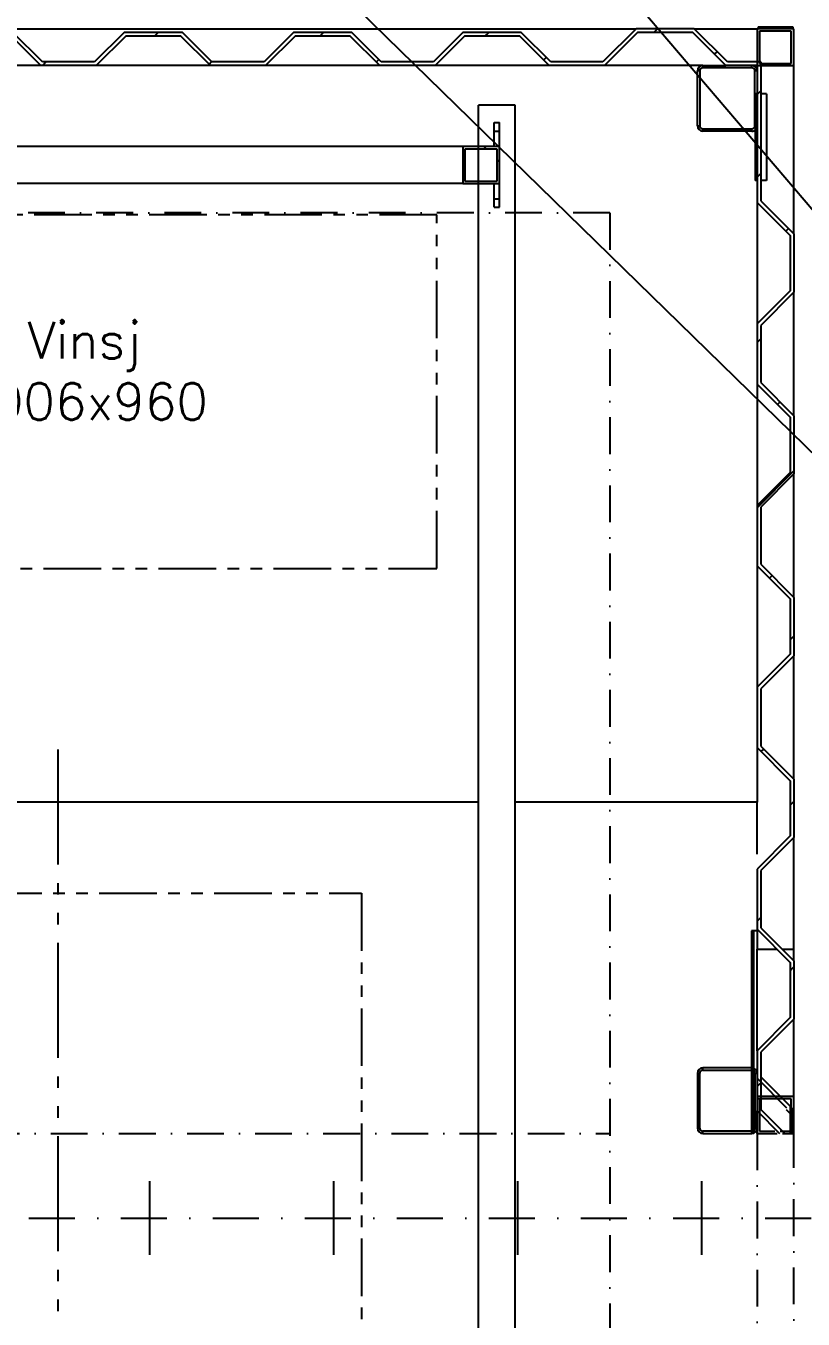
# Model space of a CAD drawing. Header units: millimetres. Extents: x 1084702 to 1166801, y 36632 to 124519.
# Drawn here: x 1102556 to 1104668, y 61854 to 65366 of the extents above; entities that cross this region are included whole.
import ezdxf

# ---------------------------------------------------------------- set-up
doc = ezdxf.new("R2010")
doc.units = ezdxf.units.MM
doc.header["$LTSCALE"] = 250
for name, pattern in [('DASHDOT', [1, 0.5, -0.25, 0, -0.25]), ('PHANTOM', [2.1, 1.25, -0.2, 0.125, -0.2, 0.125, -0.2]), ('PHANTOM2', [1.25, 0.625, -0.125, 0.125, -0.125, 0.125, -0.125]), ('SNT-025', [0.7400000000000001, 0.4, -0.17, 0, -0.17])]:
    doc.linetypes.add(name, pattern=pattern)
doc.layers.get('0').update_dxf_attribs({"color": 255})
doc.layers.add('%posline', color=240, linetype='Continuous')
doc.styles.add('ROMANS', font='ROMANS.shx', dxfattribs={"height": 100})
doc.dimstyles.new('dott', dxfattribs={"dimscale": 100, "dimtxt": 150, "dimasz": 0.01, "dimexe": 0.5, "dimexo": 1, "dimgap": 1, "dimtad": 1, "dimdsep": 46, "dimtxsty": 'ROMANS', "dimcen": 1.5, "dimclrd": 1, "dimclre": 1, "dimclrt": 2, "dimazin": 2, "dimtfac": 1, "dimtmove": 2, "dimatfit": 3, "dimldrblk": 'DOT', "dimfxl": 1, "dimtvp": 100, "dimtolj": 1, "dimarcsym": 0})

# ---------------------------------------------------------------- blocks, each defined once
blk = doc.blocks.new('A$C64097268')
for p, q in [((10500, -99.9999999999709), (10500, 100.0000000000291)), ((11000, -99.9999999999709), (11000, 100.0000000000291)), ((11500, -99.9999999999709), (11500, 100.0000000000291)), ((12000, -99.9999999999709), (12000, 100.0000000000291))]:
    blk.add_line(p, q)
at = {"linetype": 'DASHDOT'}
blk.add_line((-2084.205947532144, 0), (35128.7032418942, 0), dxfattribs=at)
blk = doc.blocks.new('_Dot')
at = {"color": 0, "linetype": 'ByBlock', "lineweight": -2}
blk.add_line((-0.5, 0), (-1, 0), dxfattribs=at)
at = {"color": 0, "linetype": 'ByBlock', "const_width": 0.5}
blk.add_lwpolyline([(-0.25, 0, 1), (0.25, 0, 1)], format="xyb", close=True, dxfattribs=at)
blk = doc.blocks.new('A$C7FD13D0B')
at = {"linetype": 'ByBlock'}
h = blk.add_hatch(dxfattribs=at)
h.set_pattern_fill('ANSI31', color=256, scale=50, angle=-90.00000000000001, style=0)
h.set_pattern_definition([(315, (6985.021493164364, 34381.76248122565), (112.2532015133644, 112.2532015133644), [])])
h.paths.add_polyline_path([(1200.000228881836, 5680), (1100.000228881836, 5680), (1100.000228881836, 5580), (1200.000228881836, 5580)], flags=0)
h.paths.add_polyline_path([(1105.785872491077, 5586.299999998882), (1105.785872491077, 5672.557315869257), (1193.700228881789, 5672.557315869257), (1193.700228881789, 5586.299999998882)], flags=0)
for p, q in [((-1899.999618530273, 6000), (1570.858001708984, 6000)), ((-45.93372344970703, 5900.000095367432), (-126.0900497436523, 5980.15570640564)), ((-41.79191589355469, 5910.000085830688), (-121.9472885131836, 5990.155696868896)), ((180.079460144043, 5990.155696868896), (99.92408752441406, 5910.000085830688)), ((184.2222213745117, 5980.15570640564), (104.0658950805664, 5900.000095367432)), ((338.3636474609375, 5990.155696868896), (180.079460144043, 5990.155696868896)), ((334.2218399047852, 5980.15570640564), (184.2222213745117, 5980.15570640564)), ((262.5101799297554, 5980.155686505139), (272.5101799297554, 5990.155686505139)), ((414.3772125244141, 5900.000095367432), (334.2218399047852, 5980.15570640564)), ((418.5199737548828, 5910.000085830688), (338.3636474609375, 5990.155696868896)), ((640.3913497924805, 5990.155696868896), (560.2350234985352, 5910.000085830688)), ((644.5331573486328, 5980.15570640564), (564.3777847290039, 5900.000095367432)), ((798.675537109375, 5990.155696868896), (640.3913497924805, 5990.155696868896)), ((794.5327758789062, 5980.15570640564), (644.5331573486328, 5980.15570640564)), ((711.5229859832034, 5980.155686505139), (721.5229859832034, 5990.155686505139)), ((874.6891021728516, 5900.000095367432), (794.5327758789062, 5980.15570640564)), ((878.8309097290039, 5910.000085830688), (798.675537109375, 5990.155696868896)), ((1100.702285766602, 5990.155696868896), (1020.546913146973, 5910.000085830688)), ((1104.844093322754, 5980.15570640564), (1024.688720703125, 5900.000095367432)), ((1258.986473083496, 5990.155696868896), (1100.702285766602, 5990.155696868896)), ((1254.844665527344, 5980.15570640564), (1104.844093322754, 5980.15570640564)), ((1160.535792036651, 5980.155686505139), (1170.535792036681, 5990.155686505139)), ((1335.000038146973, 5900.000095367432), (1254.844665527344, 5980.15570640564)), ((1339.142799377441, 5910.000085830688), (1258.986473083496, 5990.155696868896)), ((1570.858001708984, 6000), (1480.857849121094, 5910.000085830688)), ((1574.999809265137, 5990.000009536743), (1485.000610351562, 5900.000095367432)), ((1729.142189025879, 6000), (1570.858001708984, 6000)), ((1725.000381469727, 5990.000009536743), (1574.999809265137, 5990.000009536743)), ((1619.392911583127, 5989.999999998137), (1629.39291158499, 6000)), ((1815.000534057617, 5900.000095367432), (1725.000381469727, 5990.000009536743)), ((1819.14234161377, 5910.000085830688), (1729.142189025879, 6000)), ((1729.142189025879, 6000), (1900.00057220459, 6000)), ((1900.00057220459, 6000), (1900.00057220459, 5900.000095367432)), ((2000, 6000), (1900.00057220459, 6000)), ((1902.89306640625, 6005.000114440918), (1902.89306640625, 6000)), ((1902.89306640625, 6005.000114440918), (1997.10750579834, 6005.000114440918)), ((1906.30054473877, 5993.70002746582), (1906.30054473877, 5905.78556060791)), ((1992.557525634766, 5993.70002746582), (1906.30054473877, 5993.70002746582)), ((1992.557525634766, 5905.78556060791), (1992.557525634766, 5993.70002746582)), ((1997.10750579834, 6005.000114440918), (1997.10750579834, 6000)), ((2000, 5900.000095367432), (2000, 6000)), ((1784.449771745829, 5930.550457134144), (1791.520839557779, 5937.621524946066)), ((-42.15190960210748, 5900), (-32.15190960397013, 5909.999999998137)), ((99.92408752441406, 5910.000085830688), (-41.79191589355469, 5910.000085830688)), ((410.6191896540986, 5903.758293202729), (417.6902574655542, 5910.829361014185)), ((560.2350234985352, 5910.000085830688), (418.5199737548828, 5910.000085830688)), ((865.2812791869219, 5909.407576682104), (872.352346998232, 5916.478644493443)), ((1020.546913146973, 5910.000085830688), (878.8309097290039, 5910.000085830688)), ((1319.943368719571, 5915.056860161305), (1327.01443653091, 5922.127927972644)), ((1480.857849121094, 5910.000085830688), (1339.142799377441, 5910.000085830688)), ((1909.999847412109, 5910.000085830688), (1819.14234161377, 5910.000085830688)), ((1906.30054473877, 5905.78556060791), (1992.557525634766, 5905.78556060791)), ((1909.999847412109, 5910.000085830688), (1909.999847412109, 5532.642126083374)), ((-45.93372344970703, 5900.000095367432), (-356.2450408935547, 5900.000095367432)), ((104.0658950805664, 5900.000095367432), (-45.93372344970703, 5900.000095367432)), ((414.3772125244141, 5900.000095367432), (104.0658950805664, 5900.000095367432)), ((564.3777847290039, 5900.000095367432), (414.3772125244141, 5900.000095367432)), ((874.6891021728516, 5900.000095367432), (564.3777847290039, 5900.000095367432)), ((1024.688720703125, 5900.000095367432), (874.6891021728516, 5900.000095367432)), ((1335.000038146973, 5900.000095367432), (1024.688720703125, 5900.000095367432)), ((1485.000610351562, 5900.000095367432), (1335.000038146973, 5900.000095367432)), ((1752.500534057617, 5900.000095367432), (1485.000610351562, 5900.000095367432)), ((1744.000434875488, 5885.499954223633), (1737.99991607666, 5885.499954223633)), ((1737.99991607666, 5736.500024795532), (1737.99991607666, 5885.499954223633)), ((1744.000434875488, 5885.499954223633), (1744.000434875488, 5736.500024795532)), ((1752.500534057617, 5900.000095367432), (1752.500534057617, 5894.000053405762)), ((1752.500534057617, 5900.000095367432), (1815.000534057617, 5900.000095367432)), ((1885.499954223633, 5894.000053405762), (1752.500534057617, 5894.000053405762)), ((1900.00057220459, 5900.000095367432), (1815.000534057617, 5900.000095367432)), ((1885.499954223633, 5894.000053405762), (1885.499954223633, 5900.000095367432)), ((1894.000053405762, 5736.500024795532), (1894.000053405762, 5885.499954223633)), ((1900.00057220459, 5885.499954223633), (1894.000053405762, 5885.499954223633)), ((1900.00057220459, 5900.000095367432), (1900.00057220459, 5528.500080108643)), ((1900.00057220459, 5900.000095367432), (2000, 5900.000095367432)), ((2000, 5442.642211914062), (2000, 5900.000095367432)), ((1900.000228881836, 5821.594511243398), (1910.000228881836, 5831.594511243398)), ((1895.000457763672, 5823.373556137085), (1895.000457763672, 5588.244915008545)), ((1900.00057220459, 5823.373556137085), (1895.000457763672, 5823.373556137085)), ((1925.000190734863, 5823.373556137085), (1909.999847412109, 5823.373556137085)), ((1925.000190734863, 5823.373556137085), (1925.000190734863, 5588.244915008545)), ((1142.499923706055, 328.812211619108), (1142.499923706055, 5792.565035820007)), ((1242.500305175781, 5792.565035820007), (1142.499923706055, 5792.565035820007)), ((1242.500305175781, 118.317212622962), (1242.500305175781, 5792.565035820007)), ((1185.000419616699, 5745.000052452087), (1199.999809265137, 5745.000052452087)), ((1185.000419616699, 5721.718835830688), (1185.000419616699, 5745.000052452087)), ((1199.999809265137, 5721.718835830688), (1199.999809265137, 5745.000052452087)), ((1737.99991607666, 5736.500024795532), (1744.000434875488, 5736.500024795532)), ((1752.500534057617, 5727.999925613403), (1885.499954223633, 5727.999925613403)), ((1752.500534057617, 5727.999925613403), (1752.500534057617, 5721.999883651733)), ((1885.499954223633, 5721.999883651733), (1885.499954223633, 5727.999925613403)), ((1894.000053405762, 5736.500024795532), (1895.000457763672, 5736.500024795532)), ((1185.000419616699, 5679.999995231628), (1185.000419616699, 5721.718835830688)), ((1185.000419616699, 5721.718835830688), (1199.999809265137, 5721.718835830688)), ((1199.999809265137, 5679.999995231628), (1199.999809265137, 5721.718835830688)), ((1885.499954223633, 5721.999883651733), (1752.500534057617, 5721.999883651733)), ((1100.000381469727, 5679.999995231628), (-1099.99942779541, 5679.999995231628)), ((1199.999809265137, 5679.999995231628), (1100.000381469727, 5679.999995231628)), ((1100.000381469727, 5679.999995231628), (1100.000381469727, 5579.999971389771)), ((1105.786323547363, 5672.557282447815), (1105.786323547363, 5586.29994392395)), ((1193.699836730957, 5672.557282447815), (1105.786323547363, 5672.557282447815)), ((1193.699836730957, 5586.29994392395), (1193.699836730957, 5672.557282447815)), ((1199.999809265137, 5579.999971389771), (1199.999809265137, 5679.999995231628)), ((1105.786323547363, 5586.29994392395), (1193.699836730957, 5586.29994392395)), ((1900.00057220459, 5588.244915008545), (1895.000457763672, 5588.244915008545)), ((1900.000228881836, 5597.088108216645), (1910.000228881836, 5607.088108216645)), ((1925.000190734863, 5588.244915008545), (1909.999847412109, 5588.244915008545)), ((1100.000381469727, 5579.999971389771), (-1099.99942779541, 5579.999971389771)), ((1100.000381469727, 5579.999971389771), (1199.999809265137, 5579.999971389771)), ((1185.000419616699, 5538.28113079071), (1185.000419616699, 5579.999971389771)), ((1199.999809265137, 5538.28113079071), (1199.999809265137, 5579.999971389771)), ((1185.000419616699, 5538.28113079071), (1199.999809265137, 5538.28113079071)), ((1185.000419616699, 5515.000033378601), (1185.000419616699, 5538.28113079071)), ((1185.000419616699, 5515.000033378601), (1199.999809265137, 5515.000033378601)), ((1199.999809265137, 5515.000033378601), (1199.999809265137, 5538.28113079071)), ((1900.00057220459, 5528.500080108643), (1989.999771118164, 5438.499927520752)), ((1900.00057220459, 5528.500080108643), (1900.00057220459, 5198.499917984009)), ((1909.999847412109, 5532.642126083374), (2000, 5442.642211914062)), ((1977.959376286861, 5450.540852594946), (1985.030444098782, 5457.611920406867)), ((1989.999771118164, 5438.499927520752), (1989.999771118164, 5288.500070571899)), ((2000, 5442.642211914062), (2000, 5284.357786178589)), ((1989.999771118164, 5288.500070571899), (1900.00057220459, 5198.499917984009)), ((2000, 5284.357786178589), (1909.999847412109, 5194.357872009277)), ((2000, 4949.142098426819), (2000, 5284.357786178589)), ((1900.00057220459, 5198.499917984009), (1900.00057220459, 5035.000085830688)), ((1909.999847412109, 5194.357872009277), (1909.999847412109, 5039.14213180542)), ((1900.000228881836, 5148.075302163197), (1910.000228881836, 5158.075302163197)), ((1900.00057220459, 5035.000085830688), (1989.999771118164, 4945.000052452087)), ((1900.00057220459, 5035.000085830688), (1900.00057220459, 4705.000042915344)), ((1909.999847412109, 5039.14213180542), (2000, 4949.142098426819)), ((1955.715779312653, 4979.284449567262), (1962.786847124575, 4986.355517379183)), ((1989.999771118164, 4945.000052452087), (1989.999771118164, 4794.999957084656)), ((2000, 4949.142098426819), (2000, 4790.857911109924)), ((1900.000228881836, 4699.062496109749), (2000.000228881807, 4799.062496109691)), ((1989.999771118164, 4794.999957084656), (1900.00057220459, 4705.000042915344)), ((2000, 4790.857911109924), (1909.999847412109, 4700.857877731323)), ((2000, 4455.642104148865), (2000, 4790.857911109924)), ((1900.00057220459, 4705.000042915344), (1900.00057220459, 4541.499972343445)), ((1909.999847412109, 4700.857877731323), (1909.999847412109, 4545.642137527466)), ((1900.00057220459, 4541.499972343445), (1989.999771118164, 4451.500058174133)), ((1900.00057220459, 4541.499972343445), (1900.00057220459, 4211.50004863739)), ((1909.999847412109, 4545.642137527466), (2000, 4455.642104148865)), ((1933.472182339377, 4508.028046540567), (1940.543250151299, 4515.099114352488)), ((1989.999771118164, 4451.500058174133), (1989.999771118164, 4301.499962806702)), ((2000, 4455.642104148865), (2000, 4297.35791683197)), ((1990.000228881836, 4340.049690056243), (2000.000228881836, 4350.049690056243)), ((1989.999771118164, 4301.499962806702), (1900.00057220459, 4211.50004863739)), ((2000, 4297.35791683197), (1909.999847412109, 4207.357883453369)), ((2000, 3962.142109870911), (2000, 4297.35791683197)), ((1900.00057220459, 4211.50004863739), (1900.00057220459, 4047.999978065491)), ((1909.999847412109, 4207.357883453369), (1909.999847412109, 4052.142143249512)), ((1900.00057220459, 4047.999978065491), (1989.999771118164, 3958.000004291534)), ((1900.00057220459, 4047.999978065491), (1900.00057220459, 3899.999976158142)), ((1909.999847412109, 4052.142143249512), (2000, 3962.142109870911)), ((1911.228585366131, 4036.771643513814), (1918.299653178052, 4043.842711325735)), ((1989.999771118164, 3958.000004291534), (1989.999771118164, 3808.000028133392)), ((2000, 3962.142109870911), (2000, 3803.857862949371)), ((1142.499923706055, 3899.999976158142), (-1899.99961853027, 3899.999976158142)), ((1900.00057220459, 3899.999976158142), (1242.500305175781, 3899.999976158142)), ((1900.00057220459, 3758.499979972839), (1900.00057220459, 3899.999976158142)), ((1990.000228881836, 3891.036884002795), (2000.000228881836, 3901.036884002795)), ((1989.999771118164, 3808.000028133392), (1900.00057220459, 3717.999994754791)), ((2000, 3803.857862949371), (1909.999847412109, 3713.857889175415)), ((2000, 3600.000023841858), (2000, 3803.857862949371)), ((1900.00057220459, 3717.999994754791), (1900.00057220459, 3554.499983787537)), ((1909.999847412109, 3713.857889175415), (1909.999847412109, 3558.642148971558)), ((1900.000228881836, 3576.530480976042), (1910.000228881836, 3586.530480976042)), ((2000, 3500), (2000, 3600.000023841858)), ((1885.000228881836, 3550.000011920929), (1885.000228881836, 3000)), ((1890.000343322754, 3550.000011920929), (1885.000228881836, 3550.000011920929)), ((1890.000343322754, 3550.000011920929), (1890.000343322754, 3000)), ((1900.00057220459, 3550.000011920929), (1890.000343322754, 3550.000011920929)), ((1900.00057220459, 3554.499983787537), (1989.999771118164, 3464.50001001358)), ((1900.00057220459, 3554.499983787537), (1900.00057220459, 3500)), ((1909.999847412109, 3558.642148971558), (2000, 3468.642145395279)), ((1900.00057220459, 3224.500000476837), (1900.00057220459, 3500)), ((1900.00057220459, 3500), (1954.500198364258, 3500)), ((1968.642234802246, 3500), (2000, 3500)), ((2000, 3468.642145395279), (2000, 3500)), ((1989.999771118164, 3464.50001001358), (1989.999771118164, 3314.500004053116)), ((1990.000228881836, 3442.024077949347), (2000.000228881836, 3452.024077949347)), ((2000, 3468.642145395279), (2000, 3310.357868671417)), ((1989.999771118164, 3314.500004053116), (1900.00057220459, 3224.500000476837)), ((2000, 3310.357868671417), (1909.999847412109, 3220.357865095139)), ((2000, 3000), (2000, 3310.357868671417)), ((1900.00057220459, 3224.500000476837), (1900.00057220459, 3061.000000685453)), ((1909.999847412109, 3220.357865095139), (1909.999847412109, 3065.142132341862)), ((1738.000869750977, 3163.499979972839), (1744.000434875488, 3163.499979972839)), ((1738.000869750977, 3163.499979972839), (1738.000869750977, 3014.499990940094)), ((1744.000434875488, 3014.499990940094), (1744.000434875488, 3163.499979972839)), ((1752.500534057617, 3172.000019550323), (1752.500534057617, 3178.000001907349)), ((1885.500907897949, 3178.000001907349), (1752.500534057617, 3178.000001907349)), ((1752.500534057617, 3172.000019550323), (1885.500907897949, 3172.000019550323)), ((1885.500907897949, 3178.000001907349), (1885.500907897949, 3172.000019550323)), ((1894.001007080078, 3163.499979972839), (1894.001007080078, 3014.499990940094)), ((1894.001007080078, 3163.499979972839), (1900.00057220459, 3163.499979972839)), ((1900.000228881836, 3127.517674922594), (1910.000228881836, 3137.517674922594)), ((1900.00057220459, 3150.000005960464), (1980.000495910645, 3070.000000298023)), ((1900.00057220459, 3150.000005960464), (1900.00057220459, 3000)), ((1910.000801086426, 3154.142141342163), (1990.00072479248, 3074.142135679722)), ((1900.001525878906, 3100.000023841858), (1900.001525878906, 3000)), ((2000.000953674316, 3100.000023841858), (1900.001525878906, 3100.000023841858)), ((1992.558479309082, 3094.214379787445), (1900.001525878906, 3094.214379787445)), ((1906.301498413086, 3093.700051307678), (1906.301498413086, 3006.29997253418)), ((1992.558479309082, 3006.29997253418), (1992.558479309082, 3094.214379787445)), ((2000.000953674316, 3000), (2000.000953674316, 3100.000023841858)), ((1900.00057220459, 3061.000000685453), (1961.000030032446, 3000)), ((1900.00057220459, 3000), (1900.00057220459, 3061.000000685453)), ((1909.999847412109, 3065.142132341862), (1975.142093001545, 3000)), ((1990.00072479248, 3054.126526376989), (1980.00072479248, 3064.126526376989)), ((1990.00072479248, 3074.142135679722), (1990.00072479248, 3000)), ((1995.000839233398, 3070.000000298023), (1995.000839233398, 3000)), ((1744.000434875488, 3014.499990940094), (1738.000869750977, 3014.499990940094)), ((1885.500907897949, 3006.000010967255), (1752.500534057617, 3006.000010967255)), ((1752.500534057617, 3000.000028610229), (1752.500534057617, 3006.000010967255)), ((1752.500534057617, 3000.000028610229), (1885.500907897949, 3000.000028610229)), ((1900.00057220459, 3014.499990940094), (1894.001007080078, 3014.499990940094)), ((1900.001525878906, 3000), (1954.501152038574, 3000)), ((1900.501251220703, 3006.000010967255), (1900.501251220703, 3000.000028610229)), ((1906.301498413086, 3006.29997253418), (1948.201179504395, 3006.29997253418)), ((1962.343215942383, 3006.29997253418), (1992.558479309082, 3006.29997253418)), ((1968.643188476562, 3000), (2000.000953674316, 3000))]:
    blk.add_line(p, q, dxfattribs=at)
at = {"linetype": 'SNT-025'}
for p, q in [((1500.000572204546, 5500.000033378601), (-1499.999618530317, 5500.000033378601)), ((1500.000572204546, 5499.99984264368), (1500.000572204546, 500.0000238418579)), ((-1499.999618530317, 3000.000028610229), (1500.000572204546, 2999.99993324274))]:
    blk.add_line(p, q, dxfattribs=at)
at = {"linetype": 'PHANTOM'}
blk.add_line((0, 4042.520449493895), (0, 0), dxfattribs=at)
at = {"linetype": 'PHANTOM2'}
for points in [[(-976.2826345076028, 4534.285731648037), (1029.717365492397, 4534.285731648037), (1029.717365492397, 5494.285731648037), (-976.2826345076028, 5494.285731648037)], [(-824.9995231628418, 577.0835252774414), (-824.9995231628418, 3652.083525277441), (825.0004768371582, 3652.083525277441), (825.0004768371582, 577.0835252774414)]]:
    blk.add_lwpolyline(points, close=True, dxfattribs=at)
at = {"linetype": 'SNT-025'}
for points in [[(1900.00057220459, 3000), (1900.00057220459, 500)], [(2000.000953674316, 500), (2000.000953674316, 3000)]]:
    blk.add_lwpolyline(points, dxfattribs=at)
at = {"linetype": 'ByBlock'}
for centre, radius, start, end in [((1752.500228881836, 5885.499999998137), 14.4999999999996, 90, 180), ((1752.500228881836, 5885.499999998137), 8.500000000000085, 90, 180), ((1885.500228881836, 5885.499999998137), 14.50000000000031, 0, 90), ((1885.500228881836, 5885.499999998137), 8.500000000000085, 0, 90), ((1752.500228881836, 5736.499999998137), 14.4999999999996, 180, 270), ((1752.500228881836, 5736.499999998137), 8.500000000000085, 180, 270), ((1885.500228881836, 5736.499999998137), 8.500000000000085, 270, 0), ((1885.500228881836, 5736.499999998137), 14.50000000000209, 270, 310.9327245747198), ((1752.50072479248, 3163.499999998137), 14.50000000000387, 90, 180), ((1752.50072479248, 3163.499999998137), 8.500000000003638, 90, 180), ((1885.50072479248, 3163.499999998137), 14.50000000000387, 0, 90), ((1885.50072479248, 3163.499999998137), 8.500000000003638, 0, 90), ((1752.50072479248, 3014.5), 14.50000000000387, 180, 270), ((1752.50072479248, 3014.5), 8.500000000003638, 180, 270), ((1885.50072479248, 3014.5), 8.500000000003638, 270, 0), ((1885.50072479248, 3014.5), 14.50000000000387, 270, 0)]:
    blk.add_arc(centre, radius, start, end, dxfattribs=at)
at = {"linetype": 'ByBlock', "insert": (-417.8550602176983, 5204.201114443189), "char_height": 100, "attachment_point": 1, "style": 'ROMANS'}
blk.add_mtext_dynamic_manual_height_columns('\\pxqc;Vinsj^J2006x960', width=978.9578553070314, gutter_width=1000, heights=[334.076018363315], dxfattribs=at)
blk = doc.blocks.new('A$C5D7D3947')
blk.add_blockref('A$C7FD13D0B', (-0.0004768371145473793, -2999.999980926485))
blk = doc.blocks.new('1-deck_B4_1')
at = {"linetype": 'PHANTOM'}
blk.add_blockref('A$C5D7D3947', (84879.59313972003, 27949.42285805006), dxfattribs=at)

msp = doc.modelspace()

# ---------------------------------------------------------------- block references
for name, p in [('1-deck_B4_1', (1017763.01268182, 34408.57612482502)), ('A$C64097268', (1092392.604867866, 62127.99900194863))]:
    msp.add_blockref(name, p)

# ---------------------------------------------------------------- leaders
at = {"layer": '%posline', "linetype": 'ByBlock'}
for points in [[(1107234.468038657, 61724.56489021004), (1100612.527187221, 68189.21165724145)], [(1110036.381337685, 58598.30040016002), (1101859.311602242, 68189.21165724157)], [(1107226.312928169, 65427.95710130245), (1103059.348001083, 68189.21165724145)]]:
    msp.add_leader(points, dimstyle='dott', override={"dimasz": 2, "dimgap": 1, "dimtad": 0, "dimclrd": 256}, dxfattribs=at)

doc.saveas('drawing.dxf')
